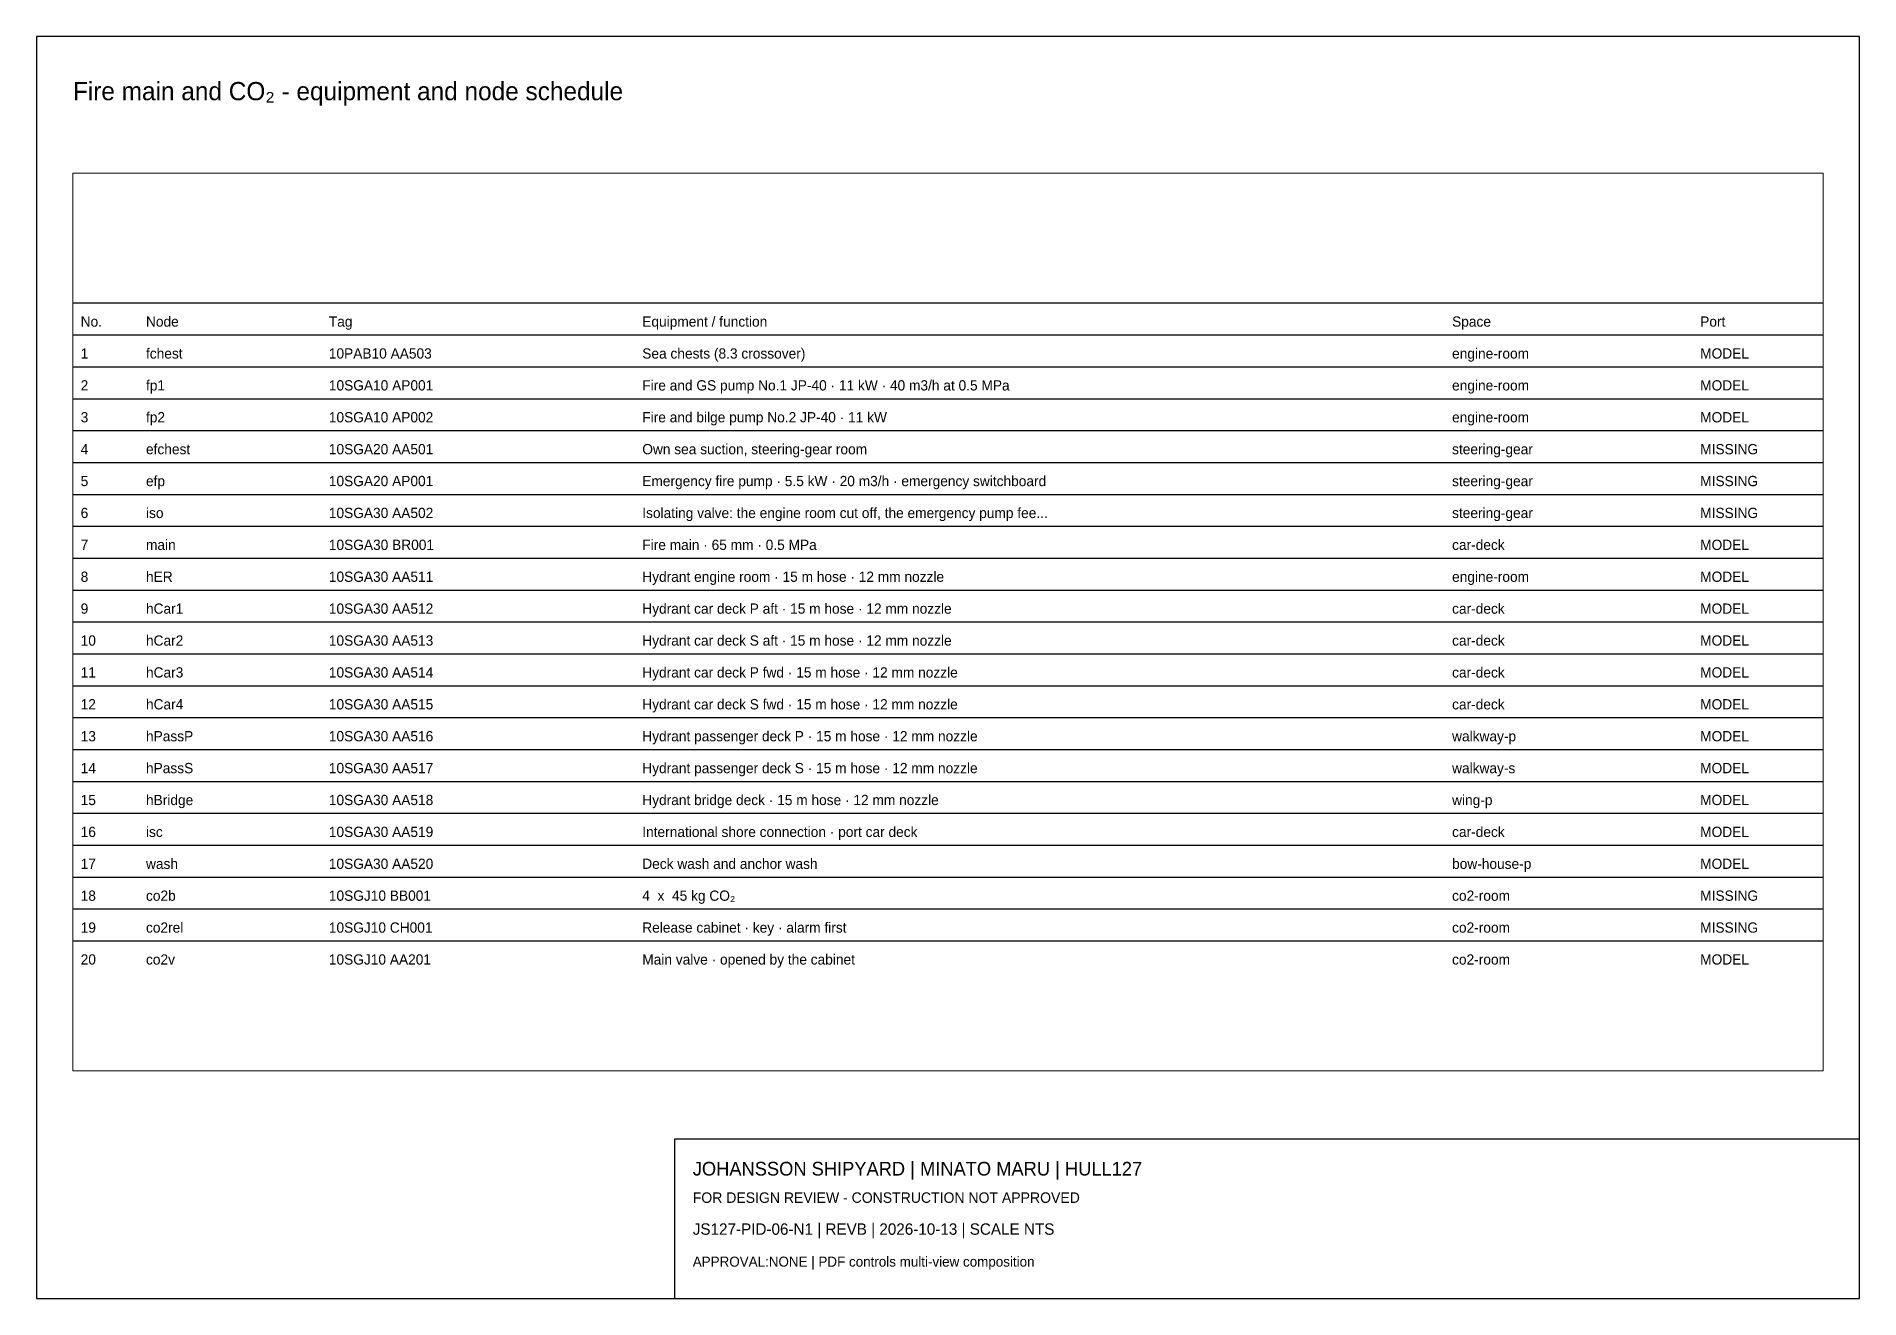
# Paper-space layout 'Layout1' of a CAD drawing. Header units: millimetres. Extents: x 10 to 410, y 10 to 287.
# The model-space entities are those that its viewports show. They can reach past a viewport. Long polylines and large blocks are cut down to what shows.
import ezdxf

# ---------------------------------------------------------------- set-up
doc = ezdxf.new("R2010")
doc.units = ezdxf.units.MM
doc.layers.add('ANNOTATION', color=7, linetype='Continuous')
doc.layers.add('GEOMETRY', color=7, linetype='Continuous')

msp = doc.modelspace()

# ---------------------------------------------------------------- linework, layer by layer
at = {"layer": 'GEOMETRY'}
for p, q in [((18, 249), (402, 249)), ((18, 242), (402, 242)), ((18, 235), (402, 235)), ((18, 228), (402, 228)), ((18, 221), (402, 221)), ((18, 214), (402, 214)), ((18, 207), (402, 207)), ((18, 200), (402, 200)), ((18, 193), (402, 193)), ((18, 186), (402, 186)), ((18, 179), (402, 179)), ((18, 172), (402, 172)), ((18, 165), (402, 165)), ((18, 158), (402, 158)), ((18, 151), (402, 151)), ((18, 144), (402, 144)), ((18, 137), (402, 137)), ((18, 130), (402, 130)), ((18, 123), (402, 123)), ((18, 116), (402, 116)), ((18, 109), (402, 109))]:
    msp.add_line(p, q, dxfattribs=at)

# ---------------------------------------------------------------- texts
at = {"layer": 'ANNOTATION'}
for s, p in [('No.', (19.7, 243.8)), ('Node', (34.03, 243.8)), ('Tag', (74.15, 243.8)), ('Equipment / function', (142.92, 243.8)), ('Space', (320.6, 243.8)), ('Port', (375.04, 243.8)), ('1', (19.7, 236.8)), ('fchest', (34.03, 236.8)), ('10PAB10 AA503', (74.15, 236.8)), ('Sea chests (8.3 crossover)', (142.92, 236.8)), ('engine-room', (320.6, 236.8)), ('MODEL', (375.04, 236.8)), ('2', (19.7, 229.8)), ('fp1', (34.03, 229.8)), ('10SGA10 AP001', (74.15, 229.8)), ('Fire and GS pump No.1 JP-40 · 11 kW · 40 m3/h at 0.5 MPa', (142.92, 229.8)), ('engine-room', (320.6, 229.8)), ('MODEL', (375.04, 229.8)), ('3', (19.7, 222.8)), ('fp2', (34.03, 222.8)), ('10SGA10 AP002', (74.15, 222.8)), ('Fire and bilge pump No.2 JP-40 · 11 kW', (142.92, 222.8)), ('engine-room', (320.6, 222.8)), ('MODEL', (375.04, 222.8)), ('4', (19.7, 215.8)), ('efchest', (34.03, 215.8)), ('10SGA20 AA501', (74.15, 215.8)), ('Own sea suction, steering-gear room', (142.92, 215.8)), ('steering-gear', (320.6, 215.8)), ('MISSING', (375.04, 215.8)), ('5', (19.7, 208.8)), ('efp', (34.03, 208.8)), ('10SGA20 AP001', (74.15, 208.8)), ('Emergency fire pump · 5.5 kW · 20 m3/h · emergency switchboard', (142.92, 208.8)), ('steering-gear', (320.6, 208.8)), ('MISSING', (375.04, 208.8)), ('6', (19.7, 201.8)), ('iso', (34.03, 201.8)), ('10SGA30 AA502', (74.15, 201.8)), ('Isolating valve: the engine room cut off, the emergency pump fee...', (142.92, 201.8)), ('steering-gear', (320.6, 201.8)), ('MISSING', (375.04, 201.8)), ('7', (19.7, 194.8)), ('main', (34.03, 194.8)), ('10SGA30 BR001', (74.15, 194.8)), ('Fire main · 65 mm · 0.5 MPa', (142.92, 194.8)), ('car-deck', (320.6, 194.8)), ('MODEL', (375.04, 194.8)), ('8', (19.7, 187.8)), ('hER', (34.03, 187.8)), ('10SGA30 AA511', (74.15, 187.8)), ('Hydrant engine room · 15 m hose · 12 mm nozzle', (142.92, 187.8)), ('engine-room', (320.6, 187.8)), ('MODEL', (375.04, 187.8)), ('9', (19.7, 180.8)), ('hCar1', (34.03, 180.8)), ('10SGA30 AA512', (74.15, 180.8)), ('Hydrant car deck P aft · 15 m hose · 12 mm nozzle', (142.92, 180.8)), ('car-deck', (320.6, 180.8)), ('MODEL', (375.04, 180.8)), ('10', (19.7, 173.8)), ('hCar2', (34.03, 173.8)), ('10SGA30 AA513', (74.15, 173.8)), ('Hydrant car deck S aft · 15 m hose · 12 mm nozzle', (142.92, 173.8)), ('car-deck', (320.6, 173.8)), ('MODEL', (375.04, 173.8)), ('11', (19.7, 166.8)), ('hCar3', (34.03, 166.8)), ('10SGA30 AA514', (74.15, 166.8)), ('Hydrant car deck P fwd · 15 m hose · 12 mm nozzle', (142.92, 166.8)), ('car-deck', (320.6, 166.8)), ('MODEL', (375.04, 166.8)), ('12', (19.7, 159.8)), ('hCar4', (34.03, 159.8)), ('10SGA30 AA515', (74.15, 159.8)), ('Hydrant car deck S fwd · 15 m hose · 12 mm nozzle', (142.92, 159.8)), ('car-deck', (320.6, 159.8)), ('MODEL', (375.04, 159.8)), ('13', (19.7, 152.8)), ('hPassP', (34.03, 152.8)), ('10SGA30 AA516', (74.15, 152.8)), ('Hydrant passenger deck P · 15 m hose · 12 mm nozzle', (142.92, 152.8)), ('walkway-p', (320.6, 152.8)), ('MODEL', (375.04, 152.8)), ('14', (19.7, 145.8)), ('hPassS', (34.03, 145.8)), ('10SGA30 AA517', (74.15, 145.8)), ('Hydrant passenger deck S · 15 m hose · 12 mm nozzle', (142.92, 145.8)), ('walkway-s', (320.6, 145.8)), ('MODEL', (375.04, 145.8)), ('15', (19.7, 138.8)), ('hBridge', (34.03, 138.8)), ('10SGA30 AA518', (74.15, 138.8)), ('Hydrant bridge deck · 15 m hose · 12 mm nozzle', (142.92, 138.8)), ('wing-p', (320.6, 138.8)), ('MODEL', (375.04, 138.8)), ('16', (19.7, 131.8)), ('isc', (34.03, 131.8)), ('10SGA30 AA519', (74.15, 131.8)), ('International shore connection · port car deck', (142.92, 131.8)), ('car-deck', (320.6, 131.8)), ('MODEL', (375.04, 131.8)), ('17', (19.7, 124.8)), ('wash', (34.03, 124.8)), ('10SGA30 AA520', (74.15, 124.8)), ('Deck wash and anchor wash', (142.92, 124.8)), ('bow-house-p', (320.6, 124.8)), ('MODEL', (375.04, 124.8)), ('18', (19.7, 117.8)), ('co2b', (34.03, 117.8)), ('10SGJ10 BB001', (74.15, 117.8)), ('4  x  45 kg CO₂', (142.92, 117.8)), ('co2-room', (320.6, 117.8)), ('MISSING', (375.04, 117.8)), ('19', (19.7, 110.8)), ('co2rel', (34.03, 110.8)), ('10SGJ10 CH001', (74.15, 110.8)), ('Release cabinet · key · alarm first', (142.92, 110.8)), ('co2-room', (320.6, 110.8)), ('MISSING', (375.04, 110.8)), ('20', (19.7, 103.8)), ('co2v', (34.03, 103.8)), ('10SGJ10 AA201', (74.15, 103.8)), ('Main valve · opened by the cabinet', (142.92, 103.8)), ('co2-room', (320.6, 103.8)), ('MODEL', (375.04, 103.8))]:
    msp.add_text(s, height=2.25, dxfattribs=at).set_placement(p)

psp = doc.layouts.get("Layout1")

# ---------------------------------------------------------------- linework, layer by layer
for points in [[(10, 10), (410, 10), (410, 287), (10, 287)], [(150, 10), (410, 10), (410, 45), (150, 45)]]:
    psp.add_lwpolyline(points, close=True)

# ---------------------------------------------------------------- texts
for s, height, p in [('Fire main and CO₂ - equipment and node schedule', 4, (18, 273)), ('JOHANSSON SHIPYARD | MINATO MARU | HULL127', 3, (154, 37)), ('FOR DESIGN REVIEW - CONSTRUCTION NOT APPROVED', 2.3, (154, 31)), ('JS127-PID-06-N1 | REVB | 2026-10-13 | SCALE NTS', 2.5, (154, 24)), ('APPROVAL:NONE | PDF controls multi-view composition', 2.2, (154, 17))]:
    psp.add_text(s, height=height).set_placement(p)

# ---------------------------------------------------------------- viewports
at = {"layer": 'VIEWPORTS'}
psp.add_viewport(center=(210, 158.5), size=(384, 197), view_center_point=(210, 179), view_height=197, dxfattribs=at)

doc.saveas('drawing.dxf')
